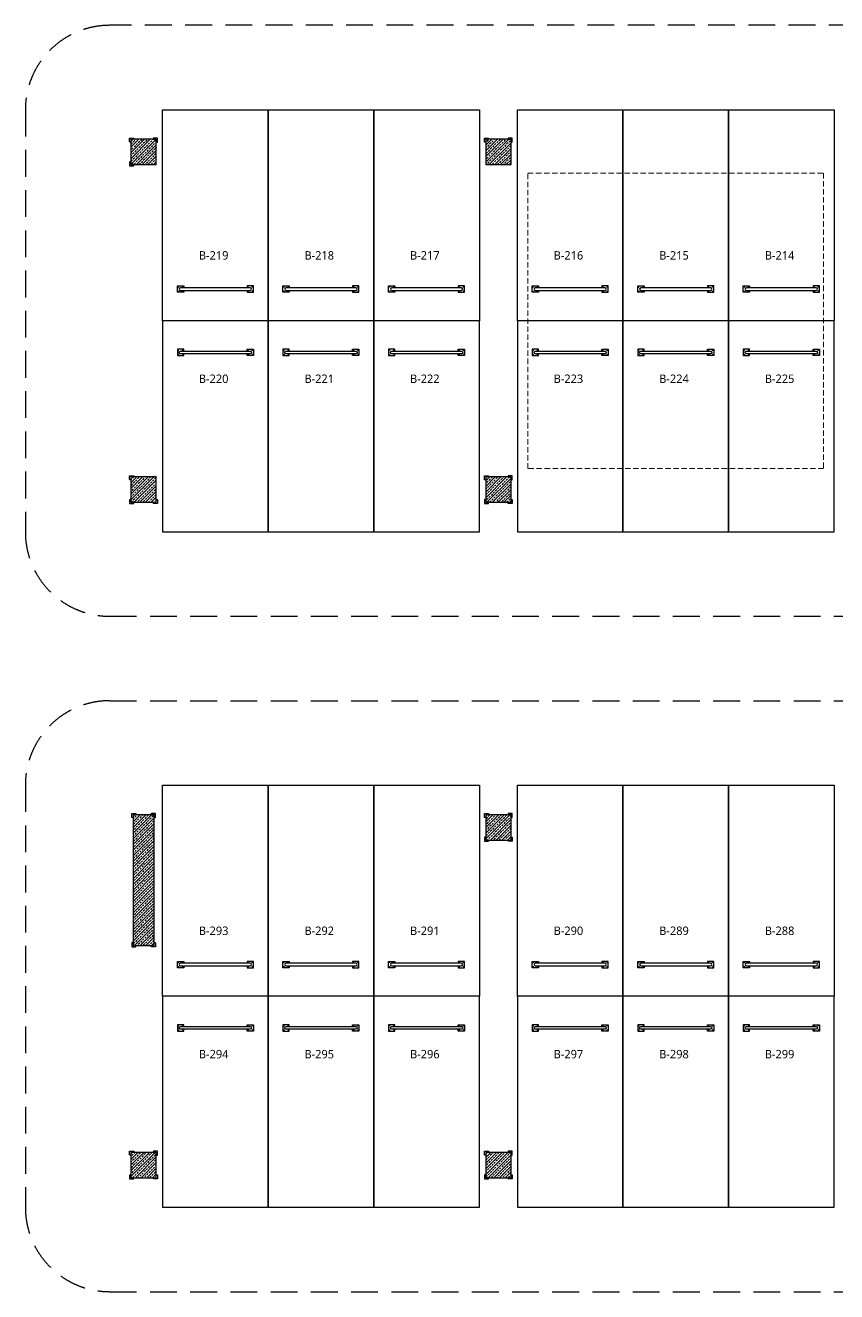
# Model space of a CAD drawing. Header units: millimetres. Extents: x -379292 to 1221486, y 92049 to 447512.
# Drawn here: x 69048 to 88258, y 205619 to 235619 of the extents above; entities that cross this region are included whole.
import ezdxf
from ezdxf.enums import TextEntityAlignment as Align
from ezdxf.lldxf.tags import DXFTag

# ---------------------------------------------------------------- set-up
doc = ezdxf.new("R2010")
doc.units = ezdxf.units.MM
doc.linetypes.add('HIDDEN', pattern=[9.525, 6.35, -3.175])
for name, color, linetype in [('05_HATCH CONCRETE', 141, 'Continuous'), ('05_SYMBOL', 2, 'Continuous'), ('202-A-Y-MahalAd', 141, 'Continuous')]:
    doc.layers.add(name, color=color, linetype=linetype)
doc.layers.add('06_FORMWORK HIDDEN', color=252, linetype='HIDDEN2', lineweight=0)
doc.styles.get("Standard").update_dxf_attribs({"font": 'segoeuil.ttf'})
tags = doc.linetypes.add('HIDDEN2', pattern=[0.1875, 0.125, -0.0625]).pattern_tags.tags
tags[6:7] = [DXFTag(74, 4), DXFTag(75, 0), DXFTag(340, '0'), DXFTag(46, 0.0), DXFTag(50, 0.0), DXFTag(44, 0.0), DXFTag(45, 0.0)]
tags[4:5] = [DXFTag(74, 4), DXFTag(75, 0), DXFTag(340, '0'), DXFTag(46, 0.0), DXFTag(50, 0.0), DXFTag(44, 0.0), DXFTag(45, 0.0)]
pattern_1 = [(225, (905000, -3e-07), (67.351921, -67.351921), []), (225, (904932.65, -3e-07), (67.351921, -67.351921), [47.625, -23.8125])]

# ---------------------------------------------------------------- blocks, each defined once
blk = doc.blocks.new('202_Vida')
at = {"color": 0, "linetype": 'ByBlock', "ltscale": 0.2}
for points in [[(1, 0), (-1, 0)], [(0, 1), (0, -1)]]:
    blk.add_lwpolyline(points, dxfattribs=at)
at = {"color": 0, "linetype": 'ByBlock'}
for radius in [0.42, 0.23, 0.155]:
    blk.add_circle((0, 0), radius, dxfattribs=at)
blk = doc.blocks.new('202_Stoper')
at = {"color": 0, "linetype": 'ByBlock'}
for points in [[(-750, -30), (-750, -75), (-900, -75), (-900, 75), (-750, 75), (-750, 30)], [(750, -30), (750, -75), (900, -75), (900, 75), (750, 75), (750, 30)]]:
    blk.add_lwpolyline(points, dxfattribs=at)
blk.add_lwpolyline([(825, -30, 1), (825, 30), (-825, 30, 1), (-825, -30)], format="xyb", close=True, dxfattribs=at)
at = {"color": 0, "linetype": 'ByBlock', "yscale": 10, "zscale": 10, "rotation": 180}
for p, xscale in [((-877, 53), -10), ((-772, 53), 10), ((772, 53), -10), ((877, 53), 10)]:
    blk.add_blockref('202_Vida', p, dxfattribs=dict(at, xscale=xscale))
at = {"color": 0, "linetype": 'ByBlock', "yscale": 10, "zscale": 10}
for p, xscale in [((-877, -52), 10), ((-772, -52), -10), ((772, -52), 10), ((877, -52), -10)]:
    blk.add_blockref('202_Vida', p, dxfattribs=dict(at, xscale=xscale))
blk = doc.blocks.new('202_Mahalblok')
at = {"color": 0, "linetype": 'ByBlock', "flags": 128}
blk.add_lwpolyline([(0, 0), (0, 5000), (2500, 5000), (2500, 0)], close=True, dxfattribs=at)
at = {"color": 252}
blk.add_blockref('202_Stoper', (1250, 750), dxfattribs=at)
at = {"color": 0, "linetype": 'ByBlock', "ltscale": 25}
blk.add_attdef('MAHALNO', text='', height=200, dxfattribs=at).set_placement((1209, 1390), align=Align.BOTTOM_CENTER)
blk = doc.blocks.new('bariyer')
at = {"color": 8, "ltscale": 25}
blk.add_lwpolyline([(0, -70), (15, -70, 0.414214), (30, -55), (30, 30), (-55, 30, 0.414214), (-70, 15), (-70, 0), (0, 0)], format="xyb", close=True, dxfattribs=at)
blk = doc.blocks.new('OtoParkBodrumKatMimari')
at = {"layer": '05_HATCH CONCRETE'}
h = blk.add_hatch(dxfattribs=at)
h.set_pattern_fill('ANSI33', color=8, scale=15, angle=180, style=0)
h.set_pattern_definition(pattern_1)
h.paths.add_polyline_path([(20500, 132100), (19900, 132100), (19900, 131500), (20500, 131500)])
h = blk.add_hatch(dxfattribs=at)
h.set_pattern_fill('ANSI33', color=8, scale=15, angle=180, style=0)
h.set_pattern_definition(pattern_1)
h.paths.add_polyline_path([(28900, 132100), (28300, 132100), (28300, 131500), (28900, 131500)])
h = blk.add_hatch(dxfattribs=at)
h.set_pattern_fill('ANSI33', color=8, scale=15, angle=180, style=0)
h.set_pattern_definition(pattern_1)
h.paths.add_polyline_path([(20500, 124100), (19900, 124100), (19900, 123500), (20500, 123500)])
h = blk.add_hatch(dxfattribs=at)
h.set_pattern_fill('ANSI33', color=8, scale=15, angle=180, style=0)
h.set_pattern_definition(pattern_1)
h.paths.add_polyline_path([(28900, 124100), (28300, 124100), (28300, 123500), (28900, 123500)])
h = blk.add_hatch(dxfattribs=at)
h.set_pattern_fill('ANSI33', color=8, scale=15, angle=180, style=0)
h.set_pattern_definition(pattern_1)
h.paths.add_polyline_path([(20450, 116100), (19950, 116100), (19950, 113000), (20450, 113000)])
h = blk.add_hatch(dxfattribs=at)
h.set_pattern_fill('ANSI33', color=8, scale=15, angle=180, style=0)
h.set_pattern_definition(pattern_1)
h.paths.add_polyline_path([(28900, 116100), (28300, 116100), (28300, 115500), (28900, 115500)])
h = blk.add_hatch(dxfattribs=at)
h.set_pattern_fill('ANSI33', color=8, scale=15, angle=180, style=0)
h.set_pattern_definition(pattern_1)
h.paths.add_polyline_path([(20500, 108100), (19900, 108100), (19900, 107500), (20500, 107500)])
h = blk.add_hatch(dxfattribs=at)
h.set_pattern_fill('ANSI33', color=8, scale=15, angle=180, style=0)
h.set_pattern_definition(pattern_1)
h.paths.add_polyline_path([(28900, 108100), (28300, 108100), (28300, 107500), (28900, 107500)])
at = {"color": 5}
for points in [[(20500, 132100), (19900, 132100), (19900, 131500), (20500, 131500)], [(28900, 132100), (28300, 132100), (28300, 131500), (28900, 131500)], [(20500, 124100), (19900, 124100), (19900, 123500), (20500, 123500)], [(28900, 124100), (28300, 124100), (28300, 123500), (28900, 123500)], [(20450, 116100), (19950, 116100), (19950, 113000), (20450, 113000)], [(28900, 116100), (28300, 116100), (28300, 115500), (28900, 115500)], [(20500, 108100), (19900, 108100), (19900, 107500), (20500, 107500)], [(28900, 108100), (28300, 108100), (28300, 107500), (28900, 107500)]]:
    blk.add_lwpolyline(points, close=True, dxfattribs=at)
at = {"layer": '05_SYMBOL', "color": 252, "linetype": 'HIDDEN', "ltscale": 100}
for points in [[(19400, 134800, 0.414214), (17400, 132800)], [(17400, 122800, 0.414214), (19400, 120800)], [(19400, 118800, 0.414214), (17400, 116800)], [(17400, 106800, 0.414214), (19400, 104800)]]:
    blk.add_lwpolyline(points, format="xyb", dxfattribs=at)
for points in [[(128500, 134800), (19400, 134800)], [(17400, 132800), (17400, 122800)], [(19400, 120800), (128500, 120800)], [(19400, 118800), (135650, 118800)], [(17400, 116800), (17400, 106800)], [(19400, 104800), (128500, 104800)]]:
    blk.add_lwpolyline(points, dxfattribs=at)
at = {"layer": '06_FORMWORK HIDDEN', "linetype": 'HIDDEN', "ltscale": 20}
for points in [[(29300, 131300), (36300, 131300), (36300, 124300)], [(29300, 124300), (29300, 131300)], [(36300, 124300), (29300, 124300)]]:
    blk.add_lwpolyline(points, dxfattribs=at)
at = {"layer": '05_SYMBOL', "color": 8, "xscale": -1}
for p in [(19900, 132100), (28300, 132100), (19900, 124100), (28300, 124100), (19950, 116100), (28300, 116100), (19900, 108100), (28300, 108100)]:
    blk.add_blockref('bariyer', p, dxfattribs=at)
at = {"layer": '05_SYMBOL', "color": 8}
for p in [(20500, 132100), (28900, 132100), (28900, 124100), (20450, 116100), (28900, 116100), (20500, 108100), (28900, 108100)]:
    blk.add_blockref('bariyer', p, dxfattribs=at)
at = {"layer": '05_SYMBOL', "color": 8, "rotation": 180}
for p in [(19900, 131500), (19900, 123500), (28300, 123500), (28300, 115500), (19950, 113000), (19900, 107500), (28300, 107500)]:
    blk.add_blockref('bariyer', p, dxfattribs=at)
at = {"layer": '05_SYMBOL', "color": 8, "xscale": -1, "rotation": 180}
for p in [(20500, 123500), (28900, 123500), (28900, 115500), (20450, 113000), (20500, 107500), (28900, 107500)]:
    blk.add_blockref('bariyer', p, dxfattribs=at)
at = {"layer": '202-A-Y-MahalAd', "color": 8, "ltscale": 25}
for p, values in [((20650, 127800), {'MAHALNO': 'B-219'}), ((23150, 127800), {'MAHALNO': 'B-218'}), ((25650, 127800), {'MAHALNO': 'B-217'}), ((29050, 127800), {'MAHALNO': 'B-216'}), ((31550, 127800), {'MAHALNO': 'B-215'}), ((34050, 127800), {'MAHALNO': 'B-214'}), ((20650, 111800), {'MAHALNO': 'B-293'}), ((23150, 111800), {'MAHALNO': 'B-292'}), ((25650, 111800), {'MAHALNO': 'B-291'}), ((29050, 111800), {'MAHALNO': 'B-290'}), ((31550, 111800), {'MAHALNO': 'B-289'}), ((34050, 111800), {'MAHALNO': 'B-288'})]:
    blk.add_blockref('202_Mahalblok', p, dxfattribs=at).add_auto_attribs(values)
ref = blk.add_blockref('202_Mahalblok', (20650, 127800), dxfattribs=dict(at, xscale=-1, rotation=180))
ref.add_attrib('MAHALNO', 'B-220', dxfattribs={"layer": '0', "color": 0, "linetype": 'ByBlock', "ltscale": 25, "height": 200}).set_placement((21859, 126267), align=Align.BOTTOM_CENTER)
ref = blk.add_blockref('202_Mahalblok', (23150, 127800), dxfattribs=dict(at, xscale=-1, rotation=180))
ref.add_attrib('MAHALNO', 'B-221', dxfattribs={"layer": '0', "color": 0, "linetype": 'ByBlock', "ltscale": 25, "height": 200}).set_placement((24359, 126267), align=Align.BOTTOM_CENTER)
ref = blk.add_blockref('202_Mahalblok', (25650, 127800), dxfattribs=dict(at, xscale=-1, rotation=180))
ref.add_attrib('MAHALNO', 'B-222', dxfattribs={"layer": '0', "color": 0, "linetype": 'ByBlock', "ltscale": 25, "height": 200}).set_placement((26859, 126267), align=Align.BOTTOM_CENTER)
ref = blk.add_blockref('202_Mahalblok', (29050, 127800), dxfattribs=dict(at, xscale=-1, rotation=180))
ref.add_attrib('MAHALNO', 'B-223', dxfattribs={"layer": '0', "color": 0, "linetype": 'ByBlock', "ltscale": 25, "height": 200}).set_placement((30259, 126267), align=Align.BOTTOM_CENTER)
ref = blk.add_blockref('202_Mahalblok', (31550, 127800), dxfattribs=dict(at, xscale=-1, rotation=180))
ref.add_attrib('MAHALNO', 'B-224', dxfattribs={"layer": '0', "color": 0, "linetype": 'ByBlock', "ltscale": 25, "height": 200}).set_placement((32759, 126267), align=Align.BOTTOM_CENTER)
ref = blk.add_blockref('202_Mahalblok', (34050, 127800), dxfattribs=dict(at, xscale=-1, rotation=180))
ref.add_attrib('MAHALNO', 'B-225', dxfattribs={"layer": '0', "color": 0, "linetype": 'ByBlock', "ltscale": 25, "height": 200}).set_placement((35259, 126267), align=Align.BOTTOM_CENTER)
ref = blk.add_blockref('202_Mahalblok', (20650, 111800), dxfattribs=dict(at, xscale=-1, rotation=180))
ref.add_attrib('MAHALNO', 'B-294', dxfattribs={"layer": '0', "color": 0, "linetype": 'ByBlock', "ltscale": 25, "height": 200}).set_placement((21859, 110267), align=Align.BOTTOM_CENTER)
ref = blk.add_blockref('202_Mahalblok', (23150, 111800), dxfattribs=dict(at, xscale=-1, rotation=180))
ref.add_attrib('MAHALNO', 'B-295', dxfattribs={"layer": '0', "color": 0, "linetype": 'ByBlock', "ltscale": 25, "height": 200}).set_placement((24359, 110267), align=Align.BOTTOM_CENTER)
ref = blk.add_blockref('202_Mahalblok', (25650, 111800), dxfattribs=dict(at, xscale=-1, rotation=180))
ref.add_attrib('MAHALNO', 'B-296', dxfattribs={"layer": '0', "color": 0, "linetype": 'ByBlock', "ltscale": 25, "height": 200}).set_placement((26859, 110267), align=Align.BOTTOM_CENTER)
ref = blk.add_blockref('202_Mahalblok', (29050, 111800), dxfattribs=dict(at, xscale=-1, rotation=180))
ref.add_attrib('MAHALNO', 'B-297', dxfattribs={"layer": '0', "color": 0, "linetype": 'ByBlock', "ltscale": 25, "height": 200}).set_placement((30259, 110267), align=Align.BOTTOM_CENTER)
ref = blk.add_blockref('202_Mahalblok', (31550, 111800), dxfattribs=dict(at, xscale=-1, rotation=180))
ref.add_attrib('MAHALNO', 'B-298', dxfattribs={"layer": '0', "color": 0, "linetype": 'ByBlock', "ltscale": 25, "height": 200}).set_placement((32759, 110267), align=Align.BOTTOM_CENTER)
ref = blk.add_blockref('202_Mahalblok', (34050, 111800), dxfattribs=dict(at, xscale=-1, rotation=180))
ref.add_attrib('MAHALNO', 'B-299', dxfattribs={"layer": '0', "color": 0, "linetype": 'ByBlock', "ltscale": 25, "height": 200}).set_placement((35259, 110267), align=Align.BOTTOM_CENTER)

msp = doc.modelspace()

# ---------------------------------------------------------------- block references
at = {"color": 8}
msp.add_blockref('OtoParkBodrumKatMimari', (51648, 100818.8), dxfattribs=at)

doc.saveas('drawing.dxf')
